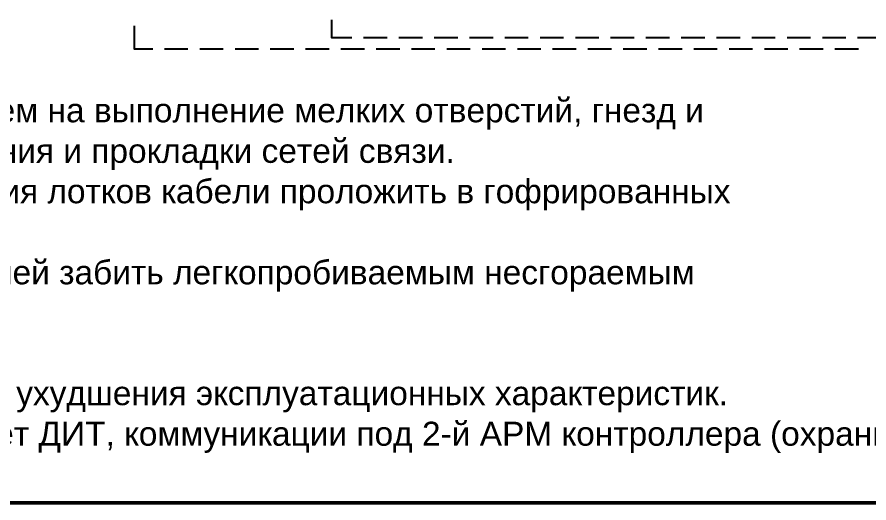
# Model space of a CAD drawing. Header units: millimetres. Extents: x -695119 to 412940, y -249585 to 622758.
# Drawn here: x 9 to 14.43, y 0.2 to 3.29 of the extents above; entities that cross this region are included whole.
import ezdxf

# ---------------------------------------------------------------- set-up
doc = ezdxf.new("R2010")
doc.units = ezdxf.units.MM
for name, color, linetype in [('PDF _050_основной', 7, 'Continuous'), ('PDF __19D-Телекоммуникационные шкафы', 7, 'Continuous'), ('PDF _СОТС', 7, 'Continuous'), ('PDF _Текст', 7, 'Continuous')]:
    doc.layers.add(name, color=color, linetype=linetype)
doc.styles.add('PDF Arial', font='arial.ttf')

msp = doc.modelspace()

# ---------------------------------------------------------------- linework, layer by layer
at = {"layer": 'PDF _050_основной', "lineweight": 50}
msp.add_lwpolyline([(0.7917, 0.195), (23.1919, 0.195), (23.1919, 16.3355), (0.7917, 16.3355)], close=True, dxfattribs=at)
at = {"layer": 'PDF __19D-Телекоммуникационные шкафы', "color": 5, "lineweight": 25}
for points in [[(11.0059, 3.2728), (11.0059, 3.1611), (11.1359, 3.1611)], [(9.7483, 3.2353), (9.7483, 3.0894), (9.8658, 3.0894)], [(11.2109, 3.1611), (11.3609, 3.1611)], [(11.4359, 3.1611), (11.5859, 3.1611)], [(11.6609, 3.1611), (11.8109, 3.1611)], [(11.886, 3.1611), (12.036, 3.1611)], [(12.111, 3.1611), (12.261, 3.1611)], [(12.336, 3.1611), (12.486, 3.1611)], [(12.561, 3.1611), (12.711, 3.1611)], [(12.786, 3.1611), (12.936, 3.1611)], [(13.011, 3.1611), (13.1611, 3.1611)], [(13.2361, 3.1611), (13.3861, 3.1611)], [(13.4611, 3.1611), (13.6111, 3.1611)], [(13.6861, 3.1611), (13.8361, 3.1611)], [(13.9111, 3.1611), (14.0611, 3.1611)], [(14.1361, 3.1611), (14.2861, 3.1611)], [(14.3611, 3.1611), (14.5112, 3.1611)], [(9.9408, 3.0894), (10.0908, 3.0894)], [(10.1658, 3.0894), (10.3158, 3.0894)], [(10.3908, 3.0894), (10.5408, 3.0894)], [(10.6158, 3.0894), (10.7659, 3.0894)], [(10.8409, 3.0894), (10.9909, 3.0894)], [(11.0659, 3.0894), (11.2159, 3.0894)], [(11.2909, 3.0894), (11.4409, 3.0894)], [(11.5159, 3.0894), (11.6659, 3.0894)], [(11.7409, 3.0894), (11.891, 3.0894)], [(11.966, 3.0894), (12.116, 3.0894)], [(12.191, 3.0894), (12.341, 3.0894)], [(12.416, 3.0894), (12.566, 3.0894)], [(12.641, 3.0894), (12.791, 3.0894)], [(12.866, 3.0894), (13.016, 3.0894)], [(13.091, 3.0894), (13.2411, 3.0894)], [(13.3161, 3.0894), (13.4661, 3.0894)], [(13.5411, 3.0894), (13.6911, 3.0894)], [(13.7661, 3.0894), (13.9161, 3.0894)], [(13.9911, 3.0894), (14.1411, 3.0894)], [(14.2161, 3.0894), (14.3661, 3.0894)]]:
    msp.add_lwpolyline(points, dxfattribs=at)
at = {"layer": 'PDF _СОТС', "lineweight": 0}
msp.add_lwpolyline([(0.7917, 0.195), (23.1919, 0.195), (23.1919, 16.3355), (0.7917, 16.3355)], close=True, dxfattribs=at)

# ---------------------------------------------------------------- texts
at = {"layer": 'PDF _Текст', "lineweight": 15, "attachment_point": 7, "style": 'PDF Arial'}
for s, insert, char_height in [('Настоящий чертеж является одновременно строительным заданием на выполнение мелких отверстий, гнезд и', (2.2552, 2.5747), 0.152774), ('борозд в перекрытиях, стенах и перегородках, для установки оборудования и прокладки сетей связи.', (1.6493, 2.3163), 0.152774), ('Кабели системы ИСПП проложить в лотках СС , в местах отсутствия лотков кабели проложить в гофрированных', (2.2552, 2.0588), 0.1527736), ('Патрубки и проемы в стенах и перекрытиях после прокладки кабелей забить легкопробиваемым несгораемым', (2.2543, 1.5421), 0.152774), ('Оборудование в шкафу может быть заменено на аналогичное, без ухудшения эксплуатационных характеристик.', (2.2593, 0.772), 0.1527736), ('1 комплект оборудования АРМ контроллера (охранника) поставляет ДИТ, коммуникации под 2-й АРМ контроллера (охранника) подготавливаются в', (2.2502, 0.5137), 0.1527736)]:
    msp.add_mtext(s, dxfattribs=dict(at, insert=insert, char_height=char_height))

doc.saveas('drawing.dxf')
